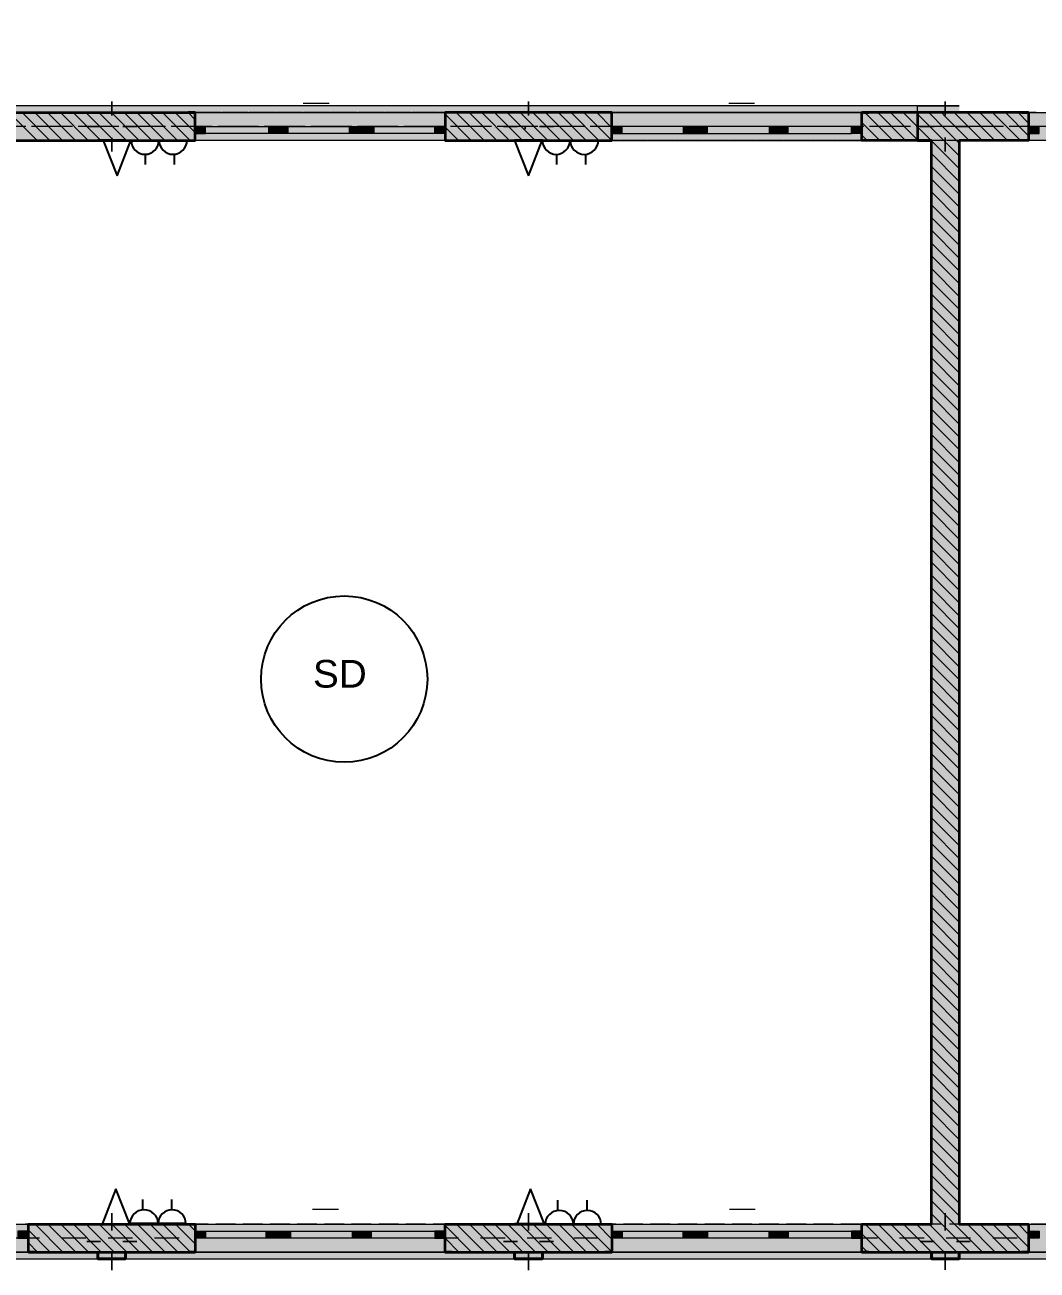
# Model space of a CAD drawing. Header units: inches. Extents: x 206002 to 410047, y 60394 to 83306.
# Drawn here: x 357805 to 365110, y 63735 to 72720 of the extents above; entities that cross this region are included whole.
import ezdxf

# ---------------------------------------------------------------- set-up
doc = ezdxf.new("R2010")
doc.units = ezdxf.units.IN
doc.header["$MEASUREMENT"] = 0
for name, color, linetype in [('LIGHTING', 1, 'Continuous'), ('PDF_Annotation - Text', 7, 'Continuous'), ('PDF_Structural - Bearing', 7, 'Continuous'), ('POW', 212, 'Continuous')]:
    doc.layers.add(name, color=color, linetype=linetype)
doc.styles.get("Standard").update_dxf_attribs({"font": 'arial.ttf'})

msp = doc.modelspace()

# ---------------------------------------------------------------- linework, layer by layer
at = {"layer": 'LIGHTING'}
for p, q in [((358570, 71886.2), (358370, 71886.2)), ((358370, 71886.2), (358470.9, 71631.7)), ((358470.9, 71631.7), (358570, 71886.2)), ((358571.4, 71886.5), (358975.8, 71886.5)), ((361539, 71886.2), (361339, 71886.2)), ((361339, 71886.2), (361439.9, 71631.7)), ((361439.9, 71631.7), (361539, 71886.2)), ((361539, 71886.2), (361943.3, 71886.2)), ((358672.5, 71786.5), (358672.5, 71713.4)), ((358882.8, 71786.8), (358882.8, 71713.4)), ((361640.1, 71786.2), (361640.1, 71713.1)), ((361850.3, 71786.5), (361850.3, 71713.1)), ((358461.5, 64320.4), (358362.4, 64065.9)), ((358562.4, 64065.9), (358461.5, 64320.4)), ((361453.5, 64320.4), (361354.4, 64065.9)), ((361554.4, 64065.9), (361453.5, 64320.4)), ((358655.5, 64170), (358655.5, 64243.4)), ((358865.8, 64170.3), (358865.8, 64243.4)), ((361652, 64165.7), (361652, 64239.1)), ((361862.2, 64165.9), (361862.2, 64239.1)), ((358562.4, 64065.9), (358362.4, 64065.9)), ((358966.9, 64070.3), (358562.5, 64070.3)), ((361554.4, 64065.9), (361354.5, 64066.2)), ((361963.3, 64065.9), (361559, 64065.9))]:
    msp.add_line(p, q, dxfattribs=at)
for centre, radius, start, end in [((358671.4, 71886.5), 100, 180, 0), ((358873.6, 71888.7), 102.2, 181.22338, 358.77662), ((361639, 71886.2), 100, 180, 0), ((361841.1, 71888.4), 102.2, 181.22338, 358.77662), ((358664.7, 64068.1), 102.2, 1.22338, 178.77662), ((358866.9, 64070.3), 100, 0, 180), ((361661.1, 64063.7), 102.2, 1.22338, 178.77662), ((361863.3, 64065.9), 100, 0, 180)]:
    msp.add_arc(centre, radius, start, end, dxfattribs=at)
at = {"layer": 'PDF_Annotation - Text', "lineweight": 9}
for points in [[(359812.8, 72155.3), (359999.9, 72155.3)], [(362883.8, 72155.3), (363070.8, 72155.3)], [(359881.2, 64174.6), (360068.3, 64174.6)], [(362889.1, 64174.6), (363076.2, 64174.6)]]:
    msp.add_lwpolyline(points, dxfattribs=at)
at = {"layer": 'PDF_Structural - Bearing', "lineweight": 18}
for points in [[(409967, 74292.9), (379486.7, 74292.9), (379486.7, 81254.4), (376478.8, 81254.4), (376478.8, 74292.9), (345998.6, 74292.9), (345998.6, 65369.4), (355523.7, 65369.4), (355523.7, 63865.4), (400642.4, 63865.4), (400642.4, 65369.4), (409967, 65369.4)], [(356827.1, 72137.2), (356777, 72137.2), (356777, 71485.5), (356827.1, 71485.5), (356827.1, 72087), (364346.9, 72087), (364246.6, 72087), (364246.6, 72137.2), (364547.4, 72137.2)]]:
    msp.add_lwpolyline(points, close=True, dxfattribs=at)
at = {"layer": 'PDF_Structural - Bearing', "lineweight": 0}
for points in [[(358431.3, 72166.7), (358431.3, 72066.4)], [(361439.2, 72167), (361439.2, 72066.7)], [(364447.1, 72167.3), (364447.1, 72067)], [(358250.8, 71986.2), (358351.1, 71986.2)], [(358611.8, 71986.2), (358511.5, 71986.2)], [(361258.7, 71986.5), (361359, 71986.5)], [(361414.9, 71968.1), (361414.9, 71993.1)], [(361619.7, 71986.5), (361519.4, 71986.5)], [(364266.7, 71986.8), (364366.9, 71986.8)], [(364627.6, 71986.8), (364527.4, 71986.8)], [(358431.3, 71805.7), (358431.3, 71906)], [(364447.1, 71806.3), (364447.1, 71906.6)], [(358431.3, 64146.1), (358431.3, 64020.8)], [(361439.2, 64146.4), (361439.2, 64021.1)], [(364447.1, 64146.8), (364447.1, 64021.5)], [(358250.8, 63940.6), (358351.1, 63940.6)], [(358611.8, 63940.6), (358511.5, 63940.6)], [(361258.7, 63940.9), (361359, 63940.9)], [(361619.7, 63940.9), (361519.4, 63940.9)], [(364266.7, 63941.3), (364366.9, 63941.3)], [(364627.6, 63941.3), (364527.4, 63941.3)], [(358431.3, 63735.1), (358431.3, 63860.4)], [(361439.2, 63735.4), (361439.2, 63860.7)], [(364447.1, 63735.8), (364447.1, 63861.1)]]:
    msp.add_lwpolyline(points, close=True, dxfattribs=at)
at = {"layer": 'PDF_Structural - Bearing', "lineweight": 18}
for points in [[(400642.4, 63951.2), (400642.4, 63865.4), (355523.7, 63865.4), (355523.7, 63815.3), (400692.6, 63815.3), (400692.6, 63865.4), (400692.6, 65319.2), (403650.4, 65319.2), (403700.5, 65319.2), (403700.5, 72087), (403650.4, 72087), (403650.4, 65369.4), (400692.6, 65369.4), (400642.4, 65369.4), (400642.4, 63865.4), (400564.8, 63865.4)], [(357847, 72087), (357705.4, 72087)], [(357995.2, 72087), (357853.7, 72087)], [(358043.1, 72087), (357901.6, 72087)], [(358191.3, 72087), (358049.8, 72087)], [(358239.2, 72087), (358097.7, 72087)], [(358387.4, 72087), (358245.9, 72087)], [(358435.3, 72087), (358293.8, 72087)], [(358583.5, 72087), (358442, 72087)], [(358631.4, 72087), (358490, 72087)], [(358779.6, 72087), (358638.2, 72087)], [(358827.5, 72087), (358686.1, 72087)], [(358975.7, 72087), (358834.3, 72087)], [(359023.7, 72087), (358882.2, 72087)], [(359171.9, 72087), (359030.4, 72087)], [(359219.8, 72087), (359078.3, 72087)], [(359368, 72087), (359226.5, 72087)], [(359415.9, 72087), (359274.4, 72087)], [(359564.2, 72087), (359422.6, 72087)], [(359612.1, 72087), (359470.5, 72087)], [(359760.3, 72087), (359618.8, 72087)], [(359808.2, 72087), (359666.8, 72087)], [(359956.4, 72087), (359814.9, 72087)], [(360004.3, 72087), (359862.9, 72087)], [(360152.5, 72087), (360011.1, 72087)], [(360200.5, 72087), (360059, 72087)], [(360348.7, 72087), (360207.2, 72087)], [(360396.6, 72087), (360255.1, 72087)], [(360544.8, 72087), (360403.3, 72087)], [(360592.7, 72087), (360451.2, 72087)], [(360740.9, 72087), (360599.4, 72087)], [(360788.8, 72087), (360647.3, 72087)], [(360937, 72087), (360795.5, 72087)], [(360984.9, 72087), (360843.5, 72087)], [(361133.1, 72087), (360991.6, 72087)], [(361181, 72087), (361039.6, 72087)], [(361329.3, 72087), (361187.8, 72087)], [(361377.3, 72087), (361235.7, 72087)], [(361525.5, 72087), (361384, 72087)], [(361573.4, 72087), (361431.9, 72087)], [(361721.6, 72087), (361580.1, 72087)], [(361769.5, 72087), (361628, 72087)], [(361917.7, 72087), (361776.2, 72087)], [(361965.6, 72087), (361824.1, 72087)], [(362113.8, 72087), (361972.3, 72087)], [(362161.7, 72087), (362020.3, 72087)], [(362309.9, 72087), (362168.4, 72087)], [(362357.8, 72087), (362216.4, 72087)], [(362506, 72087), (362364.6, 72087)], [(362554, 72087), (362412.5, 72087)], [(362702.1, 72087), (362560.7, 72087)], [(362750.1, 72087), (362608.6, 72087)], [(362898.3, 72087), (362756.8, 72087)], [(362946.2, 72087), (362804.7, 72087)], [(363094.5, 72087), (362952.9, 72087)], [(363142.4, 72087), (363000.8, 72087)], [(363290.6, 72087), (363149.1, 72087)], [(363338.5, 72087), (363197.1, 72087)], [(363486.7, 72087), (363345.2, 72087)], [(363534.6, 72087), (363393.2, 72087)], [(363682.8, 72087), (363541.4, 72087)], [(363730.8, 72087), (363589.3, 72087)], [(363878.9, 72087), (363737.5, 72087)], [(363926.9, 72087), (363785.4, 72087)], [(364075.1, 72087), (363933.6, 72087)], [(364123, 72087), (363981.5, 72087)], [(364271.2, 72087), (364129.7, 72087)], [(364319.1, 72087), (364177.6, 72087)], [(364467.3, 72087), (364325.8, 72087)], [(364515.2, 72087), (364373.7, 72087)], [(364663.4, 72087), (364521.9, 72087)], [(364711.3, 72087), (364569.9, 72087)], [(364859.6, 72087), (364718.1, 72087)], [(364907.6, 72087), (364766, 72087)], [(365055.7, 72087), (364914.3, 72087)], [(365103.7, 72087), (364962.2, 72087)], [(357932.3, 71886.5), (357790.8, 71886.5)], [(357982.4, 71886.5), (357841, 71886.5)], [(358128.4, 71886.5), (357986.9, 71886.5)], [(358178.5, 71886.5), (358037.1, 71886.5)], [(358324.5, 71886.5), (358183.1, 71886.5)], [(358374.7, 71886.5), (358233.2, 71886.5)], [(358520.6, 71886.5), (358379.2, 71886.5)], [(358570.8, 71886.5), (358429.3, 71886.5)], [(358716.8, 71886.5), (358575.3, 71886.5)], [(358766.9, 71886.5), (358625.4, 71886.5)], [(358912.9, 71886.5), (358771.4, 71886.5)], [(358963, 71886.5), (358821.5, 71886.5)], [(359109, 71886.5), (358967.5, 71886.5)], [(359159.1, 71886.5), (359017.6, 71886.5)], [(359305.1, 71886.5), (359163.6, 71886.5)], [(359355.2, 71886.5), (359213.8, 71886.5)], [(359501.3, 71886.5), (359359.8, 71886.5)], [(359551.5, 71886.5), (359409.9, 71886.5)], [(359697.4, 71886.5), (359556, 71886.5)], [(359747.6, 71886.5), (359606.1, 71886.5)], [(359893.6, 71886.5), (359752.1, 71886.5)], [(359943.7, 71886.5), (359802.2, 71886.5)], [(360089.7, 71886.5), (359948.2, 71886.5)], [(360139.8, 71886.5), (359998.3, 71886.5)], [(360285.8, 71886.5), (360144.3, 71886.5)], [(360335.9, 71886.5), (360194.4, 71886.5)], [(360481.9, 71886.5), (360340.4, 71886.5)], [(360532, 71886.5), (360390.6, 71886.5)], [(360678, 71886.5), (360536.5, 71886.5)], [(360728.2, 71886.5), (360586.7, 71886.5)], [(360874.1, 71886.5), (360732.7, 71886.5)], [(360924.3, 71886.5), (360782.8, 71886.5)], [(361070.3, 71886.5), (360928.8, 71886.5)], [(361120.4, 71886.5), (360978.9, 71886.5)], [(361266.5, 71886.5), (361124.9, 71886.5)], [(361316.6, 71886.5), (361175, 71886.5)], [(361462.6, 71886.5), (361321.1, 71886.5)], [(361512.7, 71886.5), (361371.2, 71886.5)], [(361658.7, 71886.5), (361517.2, 71886.5)], [(361708.8, 71886.5), (361567.4, 71886.5)], [(361854.8, 71886.5), (361713.3, 71886.5)], [(361905, 71886.5), (361763.5, 71886.5)], [(362050.9, 71886.5), (361909.5, 71886.5)], [(362101.1, 71886.5), (361959.6, 71886.5)], [(362247.1, 71886.5), (362105.6, 71886.5)], [(362297.2, 71886.5), (362155.7, 71886.5)], [(362443.2, 71886.5), (362301.7, 71886.5)], [(362493.3, 71886.5), (362351.8, 71886.5)], [(362639.3, 71886.5), (362497.8, 71886.5)], [(362689.4, 71886.5), (362547.9, 71886.5)], [(362835.4, 71886.5), (362693.9, 71886.5)], [(362885.5, 71886.5), (362744.1, 71886.5)], [(363031.6, 71886.5), (362890, 71886.5)], [(363081.7, 71886.5), (362940.2, 71886.5)], [(363227.7, 71886.5), (363086.3, 71886.5)], [(363277.9, 71886.5), (363136.4, 71886.5)], [(363423.8, 71886.5), (363282.4, 71886.5)], [(363474, 71886.5), (363332.5, 71886.5)], [(363620, 71886.5), (363478.5, 71886.5)], [(363670.1, 71886.5), (363528.6, 71886.5)], [(363816.1, 71886.5), (363674.6, 71886.5)], [(363866.2, 71886.5), (363724.7, 71886.5)], [(364012.2, 71886.5), (363870.7, 71886.5)], [(364062.3, 71886.5), (363920.9, 71886.5)], [(364208.3, 71886.5), (364066.8, 71886.5)], [(364258.4, 71886.5), (364117, 71886.5)], [(364404.4, 71886.5), (364263, 71886.5)], [(364454.6, 71886.5), (364313.1, 71886.5)], [(364600.5, 71886.5), (364459.1, 71886.5)], [(364650.7, 71886.5), (364509.2, 71886.5)], [(364796.8, 71886.5), (364655.2, 71886.5)], [(364846.9, 71886.5), (364705.3, 71886.5)], [(364992.9, 71886.5), (364851.4, 71886.5)], [(365043, 71886.5), (364901.5, 71886.5)], [(365189, 71886.5), (365047.5, 71886.5)], [(365239.1, 71886.5), (365097.7, 71886.5)], [(357950.5, 64065.9), (357809.1, 64065.9)], [(358146.7, 64065.9), (358005.2, 64065.9)], [(358342.8, 64065.9), (358201.3, 64065.9)], [(358538.9, 64065.9), (358397.4, 64065.9)], [(358735, 64065.9), (358593.5, 64065.9)], [(358931.1, 64065.9), (358789.7, 64065.9)], [(359127.2, 64065.9), (358985.8, 64065.9)], [(359323.4, 64065.9), (359181.9, 64065.9)], [(359519.6, 64065.9), (359378, 64065.9)], [(359715.7, 64065.9), (359574.2, 64065.9)], [(359911.8, 64065.9), (359770.3, 64065.9)], [(360107.9, 64065.9), (359966.4, 64065.9)], [(360304, 64065.9), (360162.6, 64065.9)], [(360500.2, 64065.9), (360358.7, 64065.9)], [(360696.3, 64065.9), (360554.8, 64065.9)], [(360892.4, 64065.9), (360750.9, 64065.9)], [(361088.5, 64065.9), (360947, 64065.9)], [(361284.7, 64065.9), (361143.1, 64065.9)], [(361480.8, 64065.9), (361339.4, 64065.9)], [(361677, 64065.9), (361535.5, 64065.9)], [(361873.1, 64065.9), (361731.6, 64065.9)], [(362069.2, 64065.9), (361927.7, 64065.9)], [(362265.3, 64065.9), (362123.8, 64065.9)], [(362461.4, 64065.9), (362319.9, 64065.9)], [(362657.5, 64065.9), (362516.1, 64065.9)], [(362853.6, 64065.9), (362712.2, 64065.9)], [(363049.9, 64065.9), (362908.3, 64065.9)], [(363246, 64065.9), (363104.5, 64065.9)], [(363442.1, 64065.9), (363300.6, 64065.9)], [(363638.2, 64065.9), (363496.7, 64065.9)], [(363834.3, 64065.9), (363692.9, 64065.9)], [(364030.4, 64065.9), (363889, 64065.9)], [(364226.6, 64065.9), (364085.1, 64065.9)], [(364422.7, 64065.9), (364281.2, 64065.9)], [(364618.8, 64065.9), (364477.3, 64065.9)], [(364815, 64065.9), (364673.4, 64065.9)], [(365011.1, 64065.9), (364869.7, 64065.9)], [(365207.2, 64065.9), (365065.8, 64065.9)], [(357950.5, 63865.4), (357809.1, 63865.4)], [(358146.7, 63865.4), (358005.2, 63865.4)], [(358342.8, 63865.4), (358201.3, 63865.4)], [(358538.9, 63865.4), (358397.4, 63865.4)], [(358735, 63865.4), (358593.5, 63865.4)], [(358931.1, 63865.4), (358789.7, 63865.4)], [(359127.2, 63865.4), (358985.8, 63865.4)], [(359323.4, 63865.4), (359181.9, 63865.4)], [(359519.6, 63865.4), (359378, 63865.4)], [(359715.7, 63865.4), (359574.2, 63865.4)], [(359911.8, 63865.4), (359770.3, 63865.4)], [(360107.9, 63865.4), (359966.4, 63865.4)], [(360304, 63865.4), (360162.6, 63865.4)], [(360500.2, 63865.4), (360358.7, 63865.4)], [(360696.3, 63865.4), (360554.8, 63865.4)], [(360892.4, 63865.4), (360750.9, 63865.4)], [(361088.5, 63865.4), (360947, 63865.4)], [(361284.7, 63865.4), (361143.1, 63865.4)], [(361480.8, 63865.4), (361339.4, 63865.4)], [(361677, 63865.4), (361535.5, 63865.4)], [(361873.1, 63865.4), (361731.6, 63865.4)], [(362069.2, 63865.4), (361927.7, 63865.4)], [(362265.3, 63865.4), (362123.8, 63865.4)], [(362461.4, 63865.4), (362319.9, 63865.4)], [(362657.5, 63865.4), (362516.1, 63865.4)], [(362853.6, 63865.4), (362712.2, 63865.4)], [(363049.9, 63865.4), (362908.3, 63865.4)], [(363246, 63865.4), (363104.5, 63865.4)], [(363442.1, 63865.4), (363300.6, 63865.4)], [(363638.2, 63865.4), (363496.7, 63865.4)], [(363834.3, 63865.4), (363692.9, 63865.4)], [(364030.4, 63865.4), (363889, 63865.4)], [(364226.6, 63865.4), (364085.1, 63865.4)], [(364422.7, 63865.4), (364281.2, 63865.4)], [(364618.8, 63865.4), (364477.3, 63865.4)], [(364815, 63865.4), (364673.4, 63865.4)], [(365011.1, 63865.4), (364869.7, 63865.4)], [(365207.2, 63865.4), (365065.8, 63865.4)]]:
    msp.add_lwpolyline(points, dxfattribs=at)
at = {"layer": 'PDF_Structural - Bearing', "lineweight": 35}
for points in [[(356777, 71485.5), (356814, 71485.5), (356777, 71485.5), (356777, 71400.2), (356777, 71485.5), (356827.1, 71485.5), (356827.1, 72087), (357027.6, 72087), (359032.9, 72087)], [(356777, 71284.9), (356814, 71284.9), (356777, 71284.9), (356777, 71400.2), (356777, 71284.9), (356827.1, 71284.9), (357027.6, 71284.9), (357027.6, 71886.5), (359032.9, 71886.5), (359032.9, 71936.6), (359032.9, 71986.8), (359032.9, 72087), (358982.8, 72087)], [(360887.8, 72087), (360837.6, 72087), (360837.6, 71986.8), (360837.6, 71936.6), (360837.6, 71886.5), (362040.8, 71886.5), (362040.8, 71936.6), (362040.8, 71986.8), (362040.8, 72087), (361990.7, 72087)], [(362040.8, 72087), (360837.6, 72087)], [(364346.9, 72087), (364246.6, 72087), (364246.6, 71886.5), (364346.9, 71886.5), (363845.6, 71886.5), (363845.6, 71936.6), (363845.6, 71986.8), (363845.6, 72087), (363895.7, 72087)], [(364998.6, 72087), (365048.7, 72087), (364447.1, 72087), (363845.6, 72087)], [(365048.7, 72087), (365048.7, 71986.8), (365048.7, 71936.6), (365048.7, 71886.5), (364547.4, 71886.5), (364547.4, 64065.9), (365048.7, 64065.9), (365048.7, 64015.8), (365048.7, 63965.7), (365048.7, 63865.4), (364998.6, 63865.4)], [(363895.7, 63865.4), (363845.6, 63865.4), (363845.6, 63965.7), (363845.6, 64015.8), (363845.6, 64065.9), (364346.9, 64065.9), (364346.9, 71886.5)], [(357879.9, 63865.4), (357829.7, 63865.4), (357829.7, 63965.7), (357829.7, 64015.8), (357829.7, 64065.9), (359032.9, 64065.9), (359032.9, 64015.8), (359032.9, 63965.7), (359032.9, 63865.4), (358982.8, 63865.4)], [(360887.8, 63865.4), (360837.6, 63865.4), (360837.6, 63965.7), (360837.6, 64015.8), (360837.6, 64065.9), (362040.8, 64065.9), (362040.8, 64015.8), (362040.8, 63965.7), (362040.8, 63865.4), (361990.7, 63865.4)], [(357829.7, 63865.4), (359032.9, 63865.4)], [(360837.6, 63865.4), (362040.8, 63865.4)], [(363845.6, 63865.4), (365048.7, 63865.4)]]:
    msp.add_lwpolyline(points, dxfattribs=at)
at = {"layer": 'PDF_Structural - Bearing', "lineweight": 9}
for points in [[(357691.9, 72087), (357892.4, 71886.5)], [(357784, 72087), (357984.5, 71886.5)], [(357876.2, 72087), (358076.8, 71886.5)], [(357968.4, 72087), (358168.9, 71886.5)], [(358060.5, 72087), (358261.1, 71886.5)], [(358152.7, 72087), (358353.2, 71886.5)], [(358244.9, 72087), (358445.4, 71886.5)], [(358337.1, 72087), (358537.6, 71886.5)], [(358429.2, 72087), (358629.7, 71886.5)], [(358521.3, 72087), (358721.9, 71886.5)], [(358613.5, 72087), (358814, 71886.5)], [(358705.7, 72087), (358906.3, 71886.5)], [(358797.9, 72087), (358998.4, 71886.5)], [(358890, 72087), (359032.9, 71944.2)], [(358982.2, 72087), (359032.9, 72036.3)], [(360837.6, 72074.9), (361026, 71886.5)], [(360917.7, 72087), (361118.2, 71886.5)], [(361009.9, 72087), (361210.4, 71886.5)], [(361102, 72087), (361302.6, 71886.5)], [(361194.2, 72087), (361394.7, 71886.5)], [(361286.3, 72087), (361486.8, 71886.5)], [(361378.6, 72087), (361579.1, 71886.5)], [(361470.7, 72087), (361671.2, 71886.5)], [(361562.9, 72087), (361763.4, 71886.5)], [(361655, 72087), (361855.5, 71886.5)], [(361747.2, 72087), (361947.8, 71886.5)], [(361839.4, 72087), (362039.9, 71886.5)], [(361931.5, 72087), (362040.8, 71977.8)], [(362023.7, 72087), (362040.8, 72069.9)], [(363867, 72087), (364067.5, 71886.5)], [(363959.2, 72087), (364159.7, 71886.5)], [(364246.6, 71891.7), (364251.9, 71886.5), (364051.4, 72087)], [(364246.6, 71984), (364344.1, 71886.5), (364143.5, 72087)], [(364235.7, 72087), (364436.2, 71886.5), (364547.4, 71775.3)], [(364246.6, 72076.1), (364346.9, 71975.9)], [(364547.4, 71867.5), (364528.4, 71886.5), (364447.1, 71967.7), (364327.8, 72087), (364346.9, 72068)], [(364420.1, 72087), (364447.1, 72059.9), (364620.6, 71886.5)], [(364512.2, 72087), (364712.7, 71886.5)], [(364604.4, 72087), (364804.9, 71886.5)], [(364696.5, 72087), (364897, 71886.5)], [(364788.6, 72087), (364989.2, 71886.5)], [(364880.9, 72087), (365048.7, 71919.2)], [(364973, 72087), (365048.7, 72011.3)], [(360837.6, 71982.8), (360933.9, 71886.5)], [(363845.6, 72016.4), (363975.4, 71886.5)], [(360837.6, 71890.6), (360841.8, 71886.5)], [(363845.6, 71924.1), (363883.3, 71886.5)], [(364346.9, 71883.7), (364547.4, 71683.2)], [(364346.9, 71791.5), (364547.4, 71590.9)], [(364346.9, 71699.3), (364547.4, 71498.8)], [(364346.9, 71607.2), (364547.4, 71406.7)], [(364346.9, 71515), (364547.4, 71314.5)], [(364346.9, 71422.8), (364547.4, 71222.3)], [(364346.9, 71330.7), (364547.4, 71130.1)], [(364346.9, 71238.5), (364547.4, 71038)], [(364346.9, 71146.4), (364547.4, 70945.8)], [(364346.9, 71054.1), (364547.4, 70853.6)], [(364346.9, 70962), (364547.4, 70761.5)], [(364346.9, 70869.8), (364547.4, 70669.3)], [(364346.9, 70777.7), (364547.4, 70577.2)], [(364346.9, 70685.6), (364547.4, 70485)], [(364346.9, 70593.3), (364547.4, 70392.8)], [(364346.9, 70501.2), (364547.4, 70300.6)], [(364346.9, 70409), (364547.4, 70208.5)], [(364346.9, 70316.9), (364547.4, 70116.4)], [(364346.9, 70224.6), (364547.4, 70024.1)], [(364346.9, 70132.5), (364547.4, 69932)], [(364346.9, 70040.4), (364547.4, 69839.8)], [(364346.9, 69948.2), (364547.4, 69747.7)], [(364346.9, 69856), (364547.4, 69655.4)], [(364346.9, 69763.8), (364547.4, 69563.3)], [(364346.9, 69671.7), (364547.4, 69471.2)], [(364346.9, 69579.5), (364547.4, 69379)], [(364346.9, 69487.3), (364547.4, 69286.8)], [(364346.9, 69395.2), (364547.4, 69194.6)], [(364346.9, 69303), (364547.4, 69102.5)], [(364346.9, 69210.9), (364547.4, 69010.3)], [(364346.9, 69118.6), (364547.4, 68918.1)], [(364346.9, 69026.5), (364547.4, 68826)], [(364346.9, 68934.3), (364547.4, 68733.8)], [(364346.9, 68842.2), (364547.4, 68641.7)], [(364346.9, 68750.1), (364547.4, 68549.5)], [(364346.9, 68657.8), (364547.4, 68457.3)], [(364346.9, 68565.7), (364547.4, 68365.1)], [(364346.9, 68473.5), (364547.4, 68273)], [(364346.9, 68381.4), (364547.4, 68180.9)], [(364346.9, 68289.1), (364547.4, 68088.6)], [(364346.9, 68197), (364547.4, 67996.5)], [(364346.9, 68104.9), (364547.4, 67904.3)], [(364346.9, 68012.7), (364547.4, 67812.2)], [(364346.9, 67920.5), (364547.4, 67719.9)], [(364346.9, 67828.3), (364547.4, 67627.8)], [(364346.9, 67736.2), (364547.4, 67535.7)], [(364346.9, 67644), (364547.4, 67443.5)], [(364346.9, 67551.8), (364547.4, 67351.3)], [(364346.9, 67459.7), (364547.4, 67259.1)], [(364346.9, 67367.5), (364547.4, 67167)], [(364346.9, 67275.4), (364547.4, 67074.9)], [(364346.9, 67183.1), (364547.4, 66982.6)], [(364346.9, 67091), (364547.4, 66890.5)], [(364346.9, 66998.8), (364547.4, 66798.3)], [(364346.9, 66906.7), (364547.4, 66706.2)], [(364346.9, 66814.5), (364547.4, 66613.9)], [(364346.9, 66722.3), (364547.4, 66521.8)], [(364346.9, 66630.2), (364547.4, 66429.7)], [(364346.9, 66538), (364547.4, 66337.5)], [(364346.9, 66445.9), (364547.4, 66245.4)], [(364346.9, 66353.7), (364547.4, 66153.1)], [(364346.9, 66261.5), (364547.4, 66061)], [(364346.9, 66169.4), (364547.4, 65968.8)], [(364346.9, 66077.2), (364547.4, 65876.7)], [(364346.9, 65985), (364547.4, 65784.5)], [(364346.9, 65892.8), (364547.4, 65692.3)], [(364346.9, 65800.7), (364547.4, 65600.2)], [(364346.9, 65708.6), (364547.4, 65508)], [(364346.9, 65616.3), (364547.4, 65415.8)], [(364346.9, 65524.2), (364547.4, 65323.6)], [(364346.9, 65432), (364547.4, 65231.5)], [(364346.9, 65339.9), (364547.4, 65139.4)], [(364346.9, 65247.6), (364547.4, 65047.1)], [(364346.9, 65155.5), (364547.4, 64955)], [(364346.9, 65063.4), (364547.4, 64862.8)], [(364346.9, 64971.2), (364547.4, 64770.7)], [(364346.9, 64879), (364547.4, 64678.4)], [(364346.9, 64786.8), (364547.4, 64586.3)], [(364346.9, 64694.7), (364547.4, 64494.2)], [(364346.9, 64602.5), (364547.4, 64402)], [(364346.9, 64510.4), (364547.4, 64309.9)], [(364346.9, 64418.2), (364547.4, 64217.6)], [(364346.9, 64326), (364547.4, 64125.5)], [(364346.9, 64233.9), (364514.8, 64065.9), (364715.4, 63865.4)], [(357878.9, 64065.9), (358079.4, 63865.4)], [(357971, 64065.9), (358171.5, 63865.4)], [(358063.1, 64065.9), (358263.7, 63865.4)], [(358155.4, 64065.9), (358355.9, 63865.4)], [(358247.5, 64065.9), (358448, 63865.4)], [(358339.7, 64065.9), (358540.2, 63865.4)], [(358431.8, 64065.9), (358632.3, 63865.4)], [(358524, 64065.9), (358724.5, 63865.4)], [(358616.2, 64065.9), (358816.7, 63865.4)], [(358708.3, 64065.9), (358908.9, 63865.4)], [(358800.5, 64065.9), (359001, 63865.4)], [(358892.6, 64065.9), (359032.9, 63925.7)], [(358984.9, 64065.9), (359032.9, 64017.8)], [(360920.4, 64065.9), (361120.9, 63865.4)], [(361012.5, 64065.9), (361213, 63865.4)], [(361104.6, 64065.9), (361305.2, 63865.4)], [(361196.8, 64065.9), (361397.3, 63865.4)], [(361289, 64065.9), (361489.6, 63865.4)], [(361381.2, 64065.9), (361581.7, 63865.4)], [(361473.3, 64065.9), (361673.8, 63865.4)], [(361565.5, 64065.9), (361766, 63865.4)], [(361657.7, 64065.9), (361858.2, 63865.4)], [(361749.8, 64065.9), (361950.4, 63865.4)], [(361842, 64065.9), (362040.8, 63867.1)], [(361934.1, 64065.9), (362040.8, 63959.2)], [(362026.4, 64065.9), (362040.8, 64051.4)], [(363869.6, 64065.9), (364070.2, 63865.4)], [(363961.9, 64065.9), (364162.4, 63865.4)], [(364054, 64065.9), (364254.5, 63865.4)], [(364146.2, 64065.9), (364346.7, 63865.4)], [(364238.3, 64065.9), (364438.8, 63865.4)], [(364330.5, 64065.9), (364531.1, 63865.4)], [(364346.9, 64141.7), (364422.7, 64065.9), (364623.2, 63865.4)], [(364607, 64065.9), (364807.5, 63865.4)], [(364699.1, 64065.9), (364899.6, 63865.4)], [(364791.3, 64065.9), (364991.9, 63865.4)], [(364883.5, 64065.9), (365048.7, 63900.7)], [(364975.6, 64065.9), (365048.7, 63992.8)], [(357829.7, 64022.8), (357987.2, 63865.4)], [(360837.6, 64056.4), (361028.6, 63865.4)], [(363845.6, 63997.8), (363978, 63865.4)], [(357829.7, 63930.7), (357895, 63865.4)], [(360837.6, 63964.3), (360936.5, 63865.4)], [(363845.6, 63905.7), (363885.9, 63865.4)], [(360837.6, 63872.1), (360844.4, 63865.4)]]:
    msp.add_lwpolyline(points, dxfattribs=at)
at = {"layer": 'PDF_Structural - Bearing', "lineweight": 13}
for points in [[(359032.9, 72087), (358982.8, 72087)], [(360837.6, 72087), (360887.8, 72087)], [(362040.8, 72087), (361990.7, 72087)], [(363845.6, 72087), (363895.7, 72087)], [(365048.7, 72087), (364998.6, 72087)], [(359108.1, 71986.8), (359566.3, 71986.8)], [(359702.7, 71986.8), (360148.3, 71986.8)], [(360323.8, 71986.8), (360762.4, 71986.8)], [(362554.7, 71986.8), (362116, 71986.8)], [(363175.8, 71986.8), (362730.1, 71986.8)], [(363770.4, 71986.8), (363312.2, 71986.8)], [(359566.3, 71936.6), (359108.1, 71936.6)], [(360148.3, 71936.6), (359702.7, 71936.6)], [(360762.4, 71936.6), (360323.8, 71936.6)], [(362116, 71936.6), (362554.7, 71936.6)], [(362730.1, 71936.6), (363175.8, 71936.6)], [(363312.2, 71936.6), (363770.4, 71936.6)], [(359108.1, 64015.8), (359546.7, 64015.8)], [(359722.2, 64015.8), (360167.9, 64015.8)], [(360304.2, 64015.8), (360762.4, 64015.8)], [(362116, 64015.8), (362554.7, 64015.8)], [(362730.1, 64015.8), (363175.8, 64015.8)], [(363312.2, 64015.8), (363770.4, 64015.8)], [(359546.7, 63965.7), (359108.1, 63965.7)], [(360167.9, 63965.7), (359722.2, 63965.7)], [(360762.4, 63965.7), (360304.2, 63965.7)], [(362554.7, 63965.7), (362116, 63965.7)], [(363175.8, 63965.7), (362730.1, 63965.7)], [(363770.4, 63965.7), (363312.2, 63965.7)], [(357829.7, 63865.4), (357879.9, 63865.4)], [(359032.9, 63865.4), (358982.8, 63865.4)], [(360837.6, 63865.4), (360887.8, 63865.4)], [(362040.8, 63865.4), (361990.7, 63865.4)], [(363845.6, 63865.4), (363895.7, 63865.4)], [(365048.7, 63865.4), (364998.6, 63865.4)]]:
    msp.add_lwpolyline(points, dxfattribs=at)
for points in [[(360837.6, 71886.5), (359032.9, 71886.5), (359032.9, 71936.6), (359032.9, 71986.8), (359032.9, 71936.6), (359108.1, 71936.6), (359108.1, 71986.8), (359032.9, 71986.8), (359032.9, 72087), (360837.6, 72087), (360837.6, 71986.8), (360837.6, 71936.6)], [(362040.8, 71886.5), (363845.6, 71886.5), (363845.6, 71936.6), (363845.6, 71986.8), (363845.6, 71936.6), (363770.4, 71936.6), (363770.4, 71986.8), (363845.6, 71986.8), (363845.6, 72087), (362040.8, 72087), (362040.8, 71986.8), (362040.8, 71936.6)], [(366853.5, 71886.5), (365048.7, 71886.5), (365048.7, 71936.6), (365048.7, 71986.8), (365048.7, 71936.6), (365123.9, 71936.6), (365123.9, 71986.8), (365048.7, 71986.8), (365048.7, 72087), (366853.5, 72087), (366853.5, 71986.8), (366853.5, 71936.6)], [(359634.5, 71936.6), (359566.3, 71936.6), (359566.3, 71986.8), (359634.5, 71986.8), (359702.7, 71986.8), (359702.7, 71936.6)], [(360236.1, 71936.6), (360148.3, 71936.6), (360148.3, 71986.8), (360236.1, 71986.8), (360323.8, 71986.8), (360323.8, 71936.6)], [(360837.6, 71936.6), (360762.4, 71936.6), (360762.4, 71986.8), (360837.6, 71986.8)], [(362040.8, 71936.6), (362116, 71936.6), (362116, 71986.8), (362040.8, 71986.8)], [(362642.4, 71936.6), (362730.1, 71936.6), (362730.1, 71986.8), (362642.4, 71986.8), (362554.7, 71986.8), (362554.7, 71936.6)], [(363244, 71936.6), (363312.2, 71936.6), (363312.2, 71986.8), (363244, 71986.8), (363175.8, 71986.8), (363175.8, 71936.6)], [(356025, 64065.9), (357829.7, 64065.9), (357829.7, 64015.8), (357829.7, 63965.7), (357829.7, 64015.8), (357754.5, 64015.8), (357754.5, 63965.7), (357829.7, 63965.7), (357829.7, 63865.4), (356025, 63865.4), (356025, 63965.7), (356025, 64015.8)], [(359032.9, 64065.9), (360837.6, 64065.9), (360837.6, 64015.8), (360837.6, 63965.7), (360837.6, 64015.8), (360762.4, 64015.8), (360762.4, 63965.7), (360837.6, 63965.7), (360837.6, 63865.4), (359032.9, 63865.4), (359032.9, 63965.7), (359032.9, 64015.8)], [(362040.8, 64065.9), (363845.6, 64065.9), (363845.6, 64015.8), (363845.6, 63965.7), (363845.6, 64015.8), (363770.4, 64015.8), (363770.4, 63965.7), (363845.6, 63965.7), (363845.6, 63865.4), (362040.8, 63865.4), (362040.8, 63965.7), (362040.8, 64015.8)], [(365048.7, 64065.9), (366853.5, 64065.9), (366853.5, 64015.8), (366853.5, 63965.7), (366853.5, 64015.8), (366778.3, 64015.8), (366778.3, 63965.7), (366853.5, 63965.7), (366853.5, 63865.4), (365048.7, 63865.4), (365048.7, 63965.7), (365048.7, 64015.8)], [(359032.9, 64015.8), (359108.1, 64015.8), (359108.1, 63965.7), (359032.9, 63965.7)], [(359634.5, 64015.8), (359722.2, 64015.8), (359722.2, 63965.7), (359634.5, 63965.7), (359546.7, 63965.7), (359546.7, 64015.8)], [(360236.1, 64015.8), (360304.2, 64015.8), (360304.2, 63965.7), (360236.1, 63965.7), (360167.9, 63965.7), (360167.9, 64015.8)], [(362040.8, 64015.8), (362116, 64015.8), (362116, 63965.7), (362040.8, 63965.7)], [(362642.4, 64015.8), (362730.1, 64015.8), (362730.1, 63965.7), (362642.4, 63965.7), (362554.7, 63965.7), (362554.7, 64015.8)], [(363244, 64015.8), (363312.2, 64015.8), (363312.2, 63965.7), (363244, 63965.7), (363175.8, 63965.7), (363175.8, 64015.8)], [(365048.7, 64015.8), (365123.9, 64015.8), (365123.9, 63965.7), (365048.7, 63965.7)]]:
    msp.add_lwpolyline(points, close=True, dxfattribs=at)
at = {"layer": 'PDF_Structural - Bearing', "lineweight": 20}
for points in [[(357811.1, 71986.8), (357634.2, 71986.8)], [(358029.2, 71986.8), (357852.4, 71986.8)], [(357881.9, 71986.8), (357881.9, 71986.8)], [(358147.2, 71986.8), (357970.3, 71986.8)], [(358100, 71986.8), (358100, 71986.8)], [(358365.2, 71986.8), (358188.5, 71986.8)], [(358217.8, 71986.8), (358217.8, 71986.8)], [(358483.1, 71986.8), (358306.3, 71986.8)], [(358436, 71986.8), (358436, 71986.8)], [(358701.3, 71986.8), (358524.5, 71986.8)], [(358553.9, 71986.8), (358553.9, 71986.8)], [(358819.2, 71986.8), (358642.4, 71986.8)], [(358772, 71986.8), (358772, 71986.8)], [(359037.3, 71986.8), (358860.4, 71986.8)], [(358889.9, 71986.8), (358889.9, 71986.8)], [(359155.2, 71986.8), (358978.3, 71986.8)], [(359108.1, 71986.8), (359108.1, 71986.8)], [(359373.4, 71986.8), (359196.5, 71986.8)], [(359225.9, 71986.8), (359225.9, 71986.8)], [(359491.2, 71986.8), (359314.3, 71986.8)], [(359444.1, 71986.8), (359444.1, 71986.8)], [(359709.4, 71986.8), (359532.5, 71986.8)], [(359562, 71986.8), (359562, 71986.8)], [(359827.3, 71986.8), (359650.4, 71986.8)], [(359780.2, 71986.8), (359780.2, 71986.8)], [(360045.4, 71986.8), (359868.5, 71986.8)], [(359898, 71986.8), (359898, 71986.8)], [(360163.3, 71986.8), (359986.4, 71986.8)], [(360116.1, 71986.8), (360116.1, 71986.8)], [(360381.4, 71986.8), (360204.6, 71986.8)], [(360234.1, 71986.8), (360234.1, 71986.8)], [(360499.3, 71986.8), (360322.5, 71986.8)], [(360452.1, 71986.8), (360452.1, 71986.8)], [(360717.4, 71986.8), (360540.6, 71986.8)], [(360570, 71986.8), (360570, 71986.8)], [(360835.3, 71986.8), (360658.5, 71986.8)], [(360788.2, 71986.8), (360788.2, 71986.8)], [(361053.5, 71986.8), (360876.6, 71986.8)], [(360906, 71986.8), (360906, 71986.8)], [(361171.3, 71986.8), (360994.5, 71986.8)], [(361124.2, 71986.8), (361124.2, 71986.8)], [(361389.5, 71986.8), (361212.6, 71986.8)], [(361242.1, 71986.8), (361242.1, 71986.8)], [(361507.4, 71986.8), (361330.5, 71986.8)], [(361460.2, 71986.8), (361460.2, 71986.8)], [(361725.5, 71986.8), (361548.6, 71986.8)], [(361578.1, 71986.8), (361578.1, 71986.8)], [(361843.4, 71986.8), (361666.5, 71986.8)], [(361796.3, 71986.8), (361796.3, 71986.8)], [(362061.6, 71986.8), (361884.7, 71986.8)], [(361914.2, 71986.8), (361914.2, 71986.8)], [(362179.4, 71986.8), (362002.6, 71986.8)], [(362132.2, 71986.8), (362132.2, 71986.8)], [(362397.5, 71986.8), (362220.7, 71986.8)], [(362250.2, 71986.8), (362250.2, 71986.8)], [(362515.5, 71986.8), (362338.6, 71986.8)], [(362468.3, 71986.8), (362468.3, 71986.8)], [(362733.5, 71986.8), (362556.8, 71986.8)], [(362586.1, 71986.8), (362586.1, 71986.8)], [(362851.4, 71986.8), (362674.6, 71986.8)], [(362804.3, 71986.8), (362804.3, 71986.8)], [(363069.6, 71986.8), (362892.8, 71986.8)], [(362922.2, 71986.8), (362922.2, 71986.8)], [(363187.5, 71986.8), (363010.7, 71986.8)], [(363140.3, 71986.8), (363140.3, 71986.8)], [(363405.6, 71986.8), (363228.7, 71986.8)], [(363258.2, 71986.8), (363258.2, 71986.8)], [(363523.5, 71986.8), (363346.6, 71986.8)], [(363476.4, 71986.8), (363476.4, 71986.8)], [(363741.7, 71986.8), (363564.8, 71986.8)], [(363594.3, 71986.8), (363594.3, 71986.8)], [(363859.5, 71986.8), (363682.6, 71986.8)], [(363812.4, 71986.8), (363812.4, 71986.8)], [(364077.7, 71986.8), (363900.8, 71986.8)], [(363930.3, 71986.8), (363930.3, 71986.8)], [(364195.6, 71986.8), (364018.7, 71986.8)], [(364148.5, 71986.8), (364148.5, 71986.8)], [(364413.7, 71986.8), (364236.9, 71986.8)], [(364266.3, 71986.8), (364266.3, 71986.8)], [(364531.6, 71986.8), (364354.7, 71986.8)], [(364484.4, 71986.8), (364484.4, 71986.8)], [(364749.7, 71986.8), (364572.9, 71986.8)], [(364602.4, 71986.8), (364602.4, 71986.8)], [(364867.7, 71986.8), (364690.8, 71986.8)], [(364820.4, 71986.8), (364820.4, 71986.8)], [(365085.7, 71986.8), (364908.9, 71986.8)], [(364938.3, 71986.8), (364938.3, 71986.8)], [(365203.6, 71986.8), (365026.8, 71986.8)], [(357909.8, 63965.7), (357733, 63965.7)], [(357980.6, 63965.7), (357980.6, 63965.7)], [(358245.8, 63965.7), (358069.1, 63965.7)], [(358316.6, 63965.7), (358316.6, 63965.7)], [(358581.9, 63965.7), (358405, 63965.7)], [(358652.6, 63965.7), (358652.6, 63965.7)], [(358917.9, 63965.7), (358741, 63965.7)], [(358988.7, 63965.7), (358988.7, 63965.7)], [(359254, 63965.7), (359077.1, 63965.7)], [(359324.7, 63965.7), (359324.7, 63965.7)], [(359590, 63965.7), (359413.1, 63965.7)], [(359660.7, 63965.7), (359660.7, 63965.7)], [(359925.9, 63965.7), (359749.2, 63965.7)], [(359996.7, 63965.7), (359996.7, 63965.7)], [(360262, 63965.7), (360085.2, 63965.7)], [(360332.7, 63965.7), (360332.7, 63965.7)], [(360598, 63965.7), (360421.1, 63965.7)], [(360668.8, 63965.7), (360668.8, 63965.7)], [(360934.1, 63965.7), (360757.2, 63965.7)], [(361004.8, 63965.7), (361004.8, 63965.7)], [(361270.1, 63965.7), (361093.2, 63965.7)], [(361340.9, 63965.7), (361340.9, 63965.7)], [(361606.1, 63965.7), (361429.2, 63965.7)], [(361676.9, 63965.7), (361676.9, 63965.7)], [(361942.1, 63965.7), (361765.3, 63965.7)], [(362012.8, 63965.7), (362012.8, 63965.7)], [(362278.1, 63965.7), (362101.3, 63965.7)], [(362348.9, 63965.7), (362348.9, 63965.7)], [(362614.2, 63965.7), (362437.4, 63965.7)], [(362684.9, 63965.7), (362684.9, 63965.7)], [(362950.2, 63965.7), (362773.3, 63965.7)], [(363020.9, 63965.7), (363020.9, 63965.7)], [(363286.2, 63965.7), (363109.3, 63965.7)], [(363357, 63965.7), (363357, 63965.7)], [(363622.3, 63965.7), (363445.4, 63965.7)], [(363693, 63965.7), (363693, 63965.7)], [(363958.3, 63965.7), (363781.4, 63965.7)], [(364029, 63965.7), (364029, 63965.7)], [(364294.2, 63965.7), (364117.5, 63965.7)], [(364365, 63965.7), (364365, 63965.7)], [(364630.3, 63965.7), (364453.5, 63965.7)], [(364701, 63965.7), (364701, 63965.7)], [(364966.3, 63965.7), (364789.4, 63965.7)], [(365037.1, 63965.7), (365037.1, 63965.7)]]:
    msp.add_lwpolyline(points, dxfattribs=at)
at = {"layer": 'PDF_Structural - Bearing', "lineweight": 0}
for points in [[(358431.3, 71986.2), (358431.3, 71986.2)], [(358431.3, 71986.2), (358431.3, 71986.2)], [(361439.2, 71986.5), (361439.2, 71986.5)], [(361439.2, 71986.5), (361439.2, 71986.5)], [(364447.1, 71986.8), (364447.1, 71986.8)], [(364447.1, 71986.8), (364447.1, 71986.8)], [(358431.3, 63940.6), (358431.3, 63940.6)], [(358431.3, 63940.6), (358431.3, 63940.6)], [(361439.2, 63940.9), (361439.2, 63940.9)], [(361439.2, 63940.9), (361439.2, 63940.9)], [(364447.1, 63941.3), (364447.1, 63941.3)], [(364447.1, 63941.3), (364447.1, 63941.3)]]:
    msp.add_lwpolyline(points, dxfattribs=at)
at = {"layer": 'PDF_Structural - Bearing', "lineweight": 35}
for points in [[(358531.6, 71886.5), (358531.6, 71885.9), (358331, 71885.9), (358331, 71886.5), (358331, 71885.9), (358531.6, 71885.9)], [(361539.5, 71886.5), (361539.5, 71886.2), (361339, 71886.2), (361339, 71886.5), (361339, 71886.2), (361539.5, 71886.2)], [(361339, 64065.9), (361339, 64066.2), (361539.5, 64066.2), (361539.5, 64065.9), (361539.5, 64066.2), (361339, 64066.2)], [(358531.6, 63865.4), (358531.6, 63815.3), (358331, 63815.3), (358331, 63865.4), (358331, 63815.3), (358531.6, 63815.3)], [(361539.5, 63865.4), (361539.5, 63815.6), (361339, 63815.6), (361339, 63865.4), (361339, 63815.6), (361539.5, 63815.6)], [(364547.4, 63865.4), (364547.4, 63816), (364346.9, 63816), (364346.9, 63865.4), (364346.9, 63816), (364547.4, 63816)]]:
    msp.add_lwpolyline(points, close=True, dxfattribs=at)
at = {"layer": 'PDF_Structural - Bearing', "lineweight": 15}
for points in [[(358368.2, 63831.3), (358368.2, 63831.3)], [(358368.2, 63831.3), (358368.2, 63831.3)], [(358411.7, 63856.4), (358411.7, 63856.4)], [(358411.7, 63856.4), (358411.7, 63856.4)], [(358455.1, 63831.3), (358455.1, 63831.3)], [(358455.1, 63831.3), (358455.1, 63831.3)], [(358498.5, 63856.4), (358498.5, 63856.4)], [(358498.5, 63856.4), (358498.5, 63856.4)], [(361363.9, 63856.4), (361363.9, 63856.4)], [(361363.9, 63856.4), (361363.9, 63856.4)], [(361407.3, 63831.3), (361407.3, 63831.3)], [(361407.3, 63831.3), (361407.3, 63831.3)], [(361450.8, 63856.4), (361450.8, 63856.4)], [(361450.8, 63856.4), (361450.8, 63856.4)], [(361494.2, 63831.3), (361494.2, 63831.3)], [(361494.2, 63831.3), (361494.2, 63831.3)], [(361537.6, 63856.4), (361537.6, 63856.4)], [(361537.6, 63856.4), (361537.6, 63856.4)], [(364359.5, 63831.3), (364359.5, 63831.3)], [(364359.5, 63831.3), (364359.5, 63831.3)], [(364403, 63856.4), (364403, 63856.4)], [(364403, 63856.4), (364403, 63856.4)], [(364446.4, 63831.3), (364446.4, 63831.3)], [(364446.4, 63831.3), (364446.4, 63831.3)], [(364489.9, 63856.4), (364489.9, 63856.4)], [(364489.9, 63856.4), (364489.9, 63856.4)], [(364533.3, 63831.3), (364533.3, 63831.3)], [(364533.3, 63831.3), (364533.3, 63831.3)]]:
    msp.add_lwpolyline(points, dxfattribs=at)
at = {"layer": 'PDF_Structural - Bearing', "color": 7, "lineweight": 0, "true_color": 0xffffff, "transparency": 33554559}
for points in [[(356827.1, 72087), (356827.1, 72137.2), (364547.4, 72087), (364547.4, 72137.2)], [(359032.9, 72087), (359032.9, 71886.5), (357027.6, 72087), (357027.6, 71886.5)], [(360837.6, 72087), (360837.6, 71886.5), (359032.9, 72087), (359032.9, 71886.5)], [(360837.6, 72087), (362040.8, 72087), (360837.6, 71886.5), (362040.8, 71886.5)], [(362040.8, 72087), (363845.6, 72087), (362040.8, 71886.5), (363845.6, 71886.5)], [(364447.1, 71886.5), (363845.6, 71886.5), (364447.1, 72087), (363845.6, 72087)], [(364246.6, 72087), (364246.6, 72137.2), (364547.4, 72087), (364547.4, 72137.2)], [(364346.9, 72087), (364346.9, 71886.5), (364246.6, 72087), (364246.6, 71886.5)], [(364447.1, 72087), (365048.7, 72087), (364447.1, 71886.5), (365048.7, 71886.5)], [(366853.5, 72087), (366853.5, 71886.5), (365048.7, 72087), (365048.7, 71886.5)], [(359032.9, 71986.8), (359032.9, 71936.6), (359108.1, 71986.8), (359108.1, 71936.6)], [(359108.1, 71986.8), (359108.1, 71936.6), (359566.3, 71986.8), (359566.3, 71936.6)], [(359634.5, 71936.6), (359634.5, 71986.8), (359566.3, 71936.6), (359566.3, 71986.8)], [(359634.5, 71986.8), (359634.5, 71936.6), (359702.7, 71986.8), (359702.7, 71936.6)], [(359702.7, 71986.8), (359702.7, 71936.6), (360148.3, 71986.8), (360148.3, 71936.6)], [(360236.1, 71936.6), (360236.1, 71986.8), (360148.3, 71936.6), (360148.3, 71986.8)], [(360236.1, 71986.8), (360236.1, 71936.6), (360323.8, 71986.8), (360323.8, 71936.6)], [(360323.8, 71986.8), (360323.8, 71936.6), (360762.4, 71986.8), (360762.4, 71936.6)], [(360837.6, 71936.6), (360837.6, 71986.8), (360762.4, 71936.6), (360762.4, 71986.8)], [(362040.8, 71936.6), (362116, 71936.6), (362040.8, 71986.8), (362116, 71986.8)], [(362554.7, 71986.8), (362116, 71986.8), (362554.7, 71936.6), (362116, 71936.6)], [(362642.4, 71986.8), (362554.7, 71986.8), (362642.4, 71936.6), (362554.7, 71936.6)], [(362642.4, 71936.6), (362730.1, 71936.6), (362642.4, 71986.8), (362730.1, 71986.8)], [(363175.8, 71986.8), (362730.1, 71986.8), (363175.8, 71936.6), (362730.1, 71936.6)], [(363244, 71986.8), (363175.8, 71986.8), (363244, 71936.6), (363175.8, 71936.6)], [(363244, 71936.6), (363312.2, 71936.6), (363244, 71986.8), (363312.2, 71986.8)], [(363770.4, 71986.8), (363312.2, 71986.8), (363770.4, 71936.6), (363312.2, 71936.6)], [(363845.6, 71986.8), (363770.4, 71986.8), (363845.6, 71936.6), (363770.4, 71936.6)], [(365048.7, 71986.8), (365048.7, 71936.6), (365123.9, 71986.8), (365123.9, 71936.6)], [(358531.6, 71885.9), (358331, 71885.9), (358531.6, 71886.5), (358331, 71886.5)], [(358531.6, 71885.9), (358331, 71885.9), (358531.6, 71886.5), (358331, 71886.5)], [(361539.5, 71886.2), (361339, 71886.2), (361539.5, 71886.5), (361339, 71886.5)], [(361539.5, 71886.2), (361339, 71886.2), (361539.5, 71886.5), (361339, 71886.5)], [(364346.9, 71886.5), (364547.4, 71886.5), (364346.9, 64065.9), (364547.4, 64065.9)], [(356025, 63865.4), (356025, 64065.9), (357829.7, 63865.4), (357829.7, 64065.9)], [(357829.7, 64065.9), (359032.9, 64065.9), (357829.7, 63865.4), (359032.9, 63865.4)], [(359032.9, 63865.4), (359032.9, 64065.9), (360837.6, 63865.4), (360837.6, 64065.9)], [(360837.6, 64065.9), (362040.8, 64065.9), (360837.6, 63865.4), (362040.8, 63865.4)], [(361539.5, 64066.2), (361539.5, 64065.9), (361339, 64066.2), (361339, 64065.9)], [(361539.5, 64066.2), (361539.5, 64065.9), (361339, 64066.2), (361339, 64065.9)], [(362040.8, 63865.4), (362040.8, 64065.9), (363845.6, 63865.4), (363845.6, 64065.9)], [(365048.7, 63865.4), (363845.6, 63865.4), (365048.7, 64065.9), (363845.6, 64065.9)], [(365048.7, 63865.4), (365048.7, 64065.9), (366853.5, 63865.4), (366853.5, 64065.9)], [(357829.7, 63965.7), (357829.7, 64015.8), (357754.5, 63965.7), (357754.5, 64015.8)], [(359032.9, 64015.8), (359032.9, 63965.7), (359108.1, 64015.8), (359108.1, 63965.7)], [(359546.7, 63965.7), (359546.7, 64015.8), (359108.1, 63965.7), (359108.1, 64015.8)], [(359634.5, 63965.7), (359634.5, 64015.8), (359546.7, 63965.7), (359546.7, 64015.8)], [(359634.5, 64015.8), (359634.5, 63965.7), (359722.2, 64015.8), (359722.2, 63965.7)], [(360167.9, 63965.7), (360167.9, 64015.8), (359722.2, 63965.7), (359722.2, 64015.8)], [(360236.1, 63965.7), (360236.1, 64015.8), (360167.9, 63965.7), (360167.9, 64015.8)], [(360236.1, 64015.8), (360236.1, 63965.7), (360304.2, 64015.8), (360304.2, 63965.7)], [(360762.4, 63965.7), (360762.4, 64015.8), (360304.2, 63965.7), (360304.2, 64015.8)], [(360837.6, 63965.7), (360837.6, 64015.8), (360762.4, 63965.7), (360762.4, 64015.8)], [(362040.8, 64015.8), (362040.8, 63965.7), (362116, 64015.8), (362116, 63965.7)], [(362554.7, 63965.7), (362554.7, 64015.8), (362116, 63965.7), (362116, 64015.8)], [(362642.4, 63965.7), (362642.4, 64015.8), (362554.7, 63965.7), (362554.7, 64015.8)], [(362642.4, 64015.8), (362642.4, 63965.7), (362730.1, 64015.8), (362730.1, 63965.7)], [(363175.8, 63965.7), (363175.8, 64015.8), (362730.1, 63965.7), (362730.1, 64015.8)], [(363244, 63965.7), (363244, 64015.8), (363175.8, 63965.7), (363175.8, 64015.8)], [(363244, 64015.8), (363244, 63965.7), (363312.2, 64015.8), (363312.2, 63965.7)], [(363770.4, 63965.7), (363770.4, 64015.8), (363312.2, 63965.7), (363312.2, 64015.8)], [(363845.6, 63965.7), (363845.6, 64015.8), (363770.4, 63965.7), (363770.4, 64015.8)], [(365048.7, 64015.8), (365048.7, 63965.7), (365123.9, 64015.8), (365123.9, 63965.7)], [(400642.4, 63865.4), (400642.4, 63815.3), (355523.7, 63865.4), (355523.7, 63815.3)], [(358531.6, 63815.3), (358331, 63815.3), (358531.6, 63865.4), (358331, 63865.4)], [(358531.6, 63815.3), (358331, 63815.3), (358531.6, 63865.4), (358331, 63865.4)], [(361539.5, 63815.6), (361339, 63815.6), (361539.5, 63865.4), (361339, 63865.4)], [(361539.5, 63815.6), (361339, 63815.6), (361539.5, 63865.4), (361339, 63865.4)], [(364547.4, 63816), (364346.9, 63816), (364547.4, 63865.4), (364346.9, 63865.4)], [(364547.4, 63816), (364346.9, 63816), (364547.4, 63865.4), (364346.9, 63865.4)]]:
    msp.add_solid(points, dxfattribs=at)
at = {"layer": 'PDF_Structural - Bearing', "lineweight": 0, "transparency": 33554559}
for points in [[(358331, 72087), (358531.6, 72087), (358331, 71886.5), (358531.6, 71886.5)], [(361339, 72087), (361539.5, 72087), (361339, 71886.5), (361539.5, 71886.5)], [(364447.1, 72087), (364447.1, 71886.5), (364246.6, 72087), (364246.6, 71886.5)], [(364346.9, 72087), (364547.4, 72087), (364346.9, 71886.5), (364547.4, 71886.5)], [(358331, 64065.9), (358531.6, 64065.9), (358331, 63865.4), (358531.6, 63865.4)], [(361339, 64065.9), (361539.5, 64065.9), (361339, 63865.4), (361539.5, 63865.4)], [(364547.4, 64065.9), (364547.4, 63865.4), (364346.9, 64065.9), (364346.9, 63865.4)], [(364346.9, 64065.9), (364547.4, 64065.9), (364346.9, 63865.4), (364547.4, 63865.4)]]:
    msp.add_solid(points, dxfattribs=at)
at = {"layer": 'POW'}
msp.add_circle((360109.1, 67999.6), 600, dxfattribs=at)

# ---------------------------------------------------------------- texts
at = {"layer": 'POW', "insert": (359883.8, 68138.1), "char_height": 200, "attachment_point": 1}
msp.add_mtext_dynamic_manual_height_columns('SD', width=360.501, gutter_width=1, heights=[0], dxfattribs=at)

doc.saveas('drawing.dxf')
